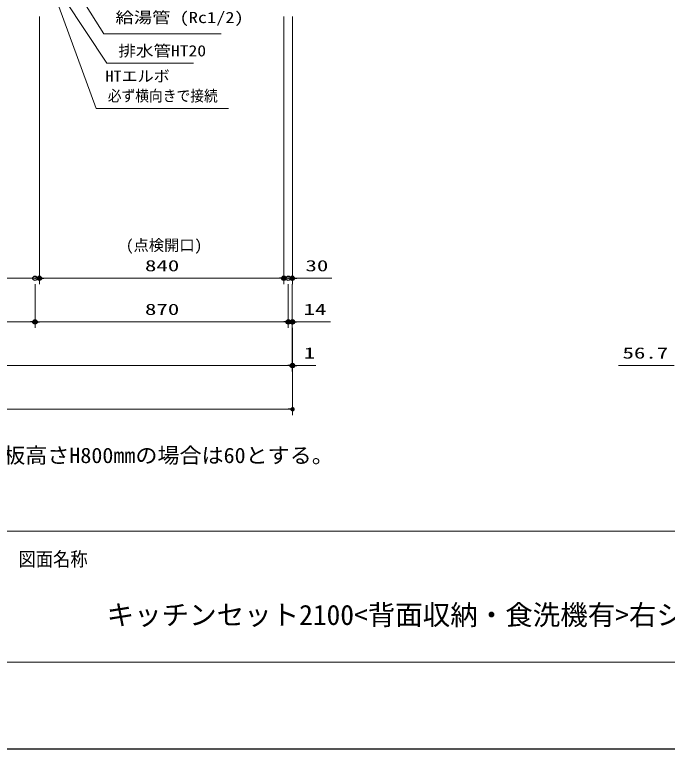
# Model space of a CAD drawing. Units: millimetres, scale not verified. Extents: x -9797 to 9797, y -4555 to 4555.
# Drawn here: x -6563 to -4321, y -4455 to -1930 of the extents above; entities that cross this region are included whole.
import ezdxf
from ezdxf.enums import TextEntityAlignment as Align

# ---------------------------------------------------------------- set-up
doc = ezdxf.new("R2010")
doc.units = ezdxf.units.MM
doc.header["$LTSCALE"] = 30
doc.header["$PDMODE"] = 32
doc.header["$PDSIZE"] = 15
for name, color, linetype, lineweight in [('0-0_0', 7, 'Continuous', 25), ('0-2_寸法ﾚｲﾔｰ', 30, 'Continuous', 13), ('0-3_DEFPOINTS', 7, 'Continuous', 25), ('0-5_図面枠', 3, 'Continuous', 15)]:
    doc.layers.add(name, color=color, linetype=linetype, lineweight=lineweight)
doc.styles.add('ＭＳ ゴシック', font='')
doc.styles.get('ＭＳ ゴシック').set_extended_font_data('MS Gothic')

# ---------------------------------------------------------------- blocks, each defined once
blk = doc.blocks.new('_DOT')
at = {"layer": '0-0_0', "color": 30}
blk.add_line((-15, 0), (-30, 0), dxfattribs=at)
for points in [[(0, 0), (-15, 0), (-14.88, 1.88)], [(0, 0), (-14.88, -1.88), (-15, 0)], [(0, 0), (-14.88, 1.88), (-14.53, 3.73)], [(0, 0), (-14.53, -3.73), (-14.88, -1.88)], [(0, 0), (-14.53, 3.73), (-13.95, 5.52)], [(0, 0), (-13.95, -5.52), (-14.53, -3.73)], [(0, 0), (-13.95, 5.52), (-13.14, 7.23)], [(0, 0), (-13.14, -7.23), (-13.95, -5.52)], [(0, 0), (-13.14, 7.23), (-12.14, 8.82)], [(0, 0), (-12.14, -8.82), (-13.14, -7.23)], [(0, 0), (-12.14, 8.82), (-10.93, 10.27)], [(0, 0), (-10.93, -10.27), (-12.14, -8.82)], [(0, 0), (-10.93, 10.27), (-9.56, 11.56)], [(0, 0), (-9.56, -11.56), (-10.93, -10.27)], [(0, 0), (-9.56, 11.56), (-8.04, 12.66)], [(0, 0), (-8.04, -12.66), (-9.56, -11.56)], [(0, 0), (-8.04, 12.66), (-6.39, 13.57)], [(0, 0), (-6.39, -13.57), (-8.04, -12.66)], [(0, 0), (-6.39, 13.57), (-4.64, 14.27)], [(0, 0), (-4.64, -14.27), (-6.39, -13.57)], [(0, 0), (-4.64, 14.27), (-2.81, 14.73)], [(0, 0), (-2.81, -14.73), (-4.64, -14.27)], [(0, 0), (-2.81, 14.73), (-0.94, 14.97)], [(0, 0), (-0.94, -14.97), (-2.81, -14.73)], [(0, 0), (-0.94, 14.97), (0.94, 14.97)], [(0, 0), (0.94, -14.97), (-0.94, -14.97)], [(0, 0), (0.94, 14.97), (2.81, 14.73)], [(0, 0), (2.81, 14.73), (4.64, 14.27)], [(0, 0), (4.64, 14.27), (6.39, 13.57)], [(0, 0), (6.39, 13.57), (8.04, 12.66)], [(0, 0), (8.04, 12.66), (9.56, 11.56)], [(0, 0), (9.56, 11.56), (10.93, 10.27)], [(0, 0), (10.93, 10.27), (12.14, 8.82)], [(0, 0), (12.14, 8.82), (13.14, 7.23)], [(0, 0), (13.14, 7.23), (13.95, 5.52)], [(0, 0), (13.95, 5.52), (14.53, 3.73)], [(0, 0), (14.53, 3.73), (14.88, 1.88)], [(0, 0), (14.88, 1.88), (15, 0)], [(0, 0), (2.81, -14.73), (0.94, -14.97)], [(0, 0), (4.64, -14.27), (2.81, -14.73)], [(0, 0), (6.39, -13.57), (4.64, -14.27)], [(0, 0), (8.04, -12.66), (6.39, -13.57)], [(0, 0), (9.56, -11.56), (8.04, -12.66)], [(0, 0), (10.93, -10.27), (9.56, -11.56)], [(0, 0), (12.14, -8.82), (10.93, -10.27)], [(0, 0), (13.14, -7.23), (12.14, -8.82)], [(0, 0), (13.95, -5.52), (13.14, -7.23)], [(0, 0), (14.53, -3.73), (13.95, -5.52)], [(0, 0), (14.88, -1.88), (14.53, -3.73)], [(0, 0), (15, 0), (14.88, -1.88)]]:
    blk.add_solid(points, dxfattribs=at)

msp = doc.modelspace()

# ---------------------------------------------------------------- linework, layer by layer
at = {"layer": '0-2_寸法ﾚｲﾔｰ'}
for p, q in [((-6478.51, -1935.93), (-6478.51, -2855.93)), ((-6478.51, -1935.93), (-6478.51, -2855.93)), ((-5638.51, -1935.93), (-5638.51, -2855.93)), ((-5638.51, -1935.93), (-5638.51, -2855.93)), ((-5608.51, -1935.93), (-5608.51, -2855.93)), ((-6493.51, -2835.93), (-6943.51, -2835.93)), ((-5653.51, -2835.93), (-6463.51, -2835.93)), ((-5653.51, -2835.93), (-5668.51, -2835.93)), ((-5608.51, -2835.93), (-5638.51, -2835.93)), ((-5608.51, -2835.93), (-5473.75, -2835.93)), ((-5593.51, -2835.93), (-5578.51, -2835.93)), ((-6493.51, -2855.93), (-6493.51, -3005.93)), ((-6493.51, -2855.93), (-6493.51, -3005.93)), ((-5623.51, -2855.93), (-5623.51, -3005.93)), ((-5623.51, -2855.93), (-5623.51, -3005.93)), ((-5609.51, -2855.93), (-5609.51, -3155.93)), ((-5609.51, -2855.93), (-5609.51, -3005.93)), ((-6508.51, -2985.93), (-6928.51, -2985.93)), ((-5638.51, -2985.93), (-6478.51, -2985.93)), ((-5638.51, -2985.93), (-5653.51, -2985.93)), ((-5609.51, -2985.93), (-5623.51, -2985.93)), ((-5609.51, -2985.93), (-5478.51, -2985.93)), ((-5594.51, -2985.93), (-5579.51, -2985.93)), ((-5609.51, -3005.93), (-5609.51, -3155.93)), ((-5608.51, -3005.93), (-5608.51, -3305.93)), ((-5608.51, -3005.93), (-5608.51, -3155.93)), ((-7692.51, -3135.93), (-5624.51, -3135.93)), ((-5624.51, -3135.93), (-5639.51, -3135.93)), ((-5609.51, -3135.93), (-5608.51, -3135.93)), ((-5608.51, -3135.93), (-5528.99, -3135.93)), ((-5593.51, -3135.93), (-5578.51, -3135.93)), ((-4297.23, -3135.93), (-4489.14, -3135.93)), ((-4312.23, -3135.93), (-4327.23, -3135.93)), ((-5623.51, -3285.93), (-7693.51, -3285.93))]:
    msp.add_line(p, q, dxfattribs=at)
for points in [[(-5828.29, -2252.04), (-6283.51, -2252.04), (-6440.93, -1819.43)], [(-5948.69, -2096.69), (-6246.43, -2096.69), (-6391.5, -1876.92)], [(-5854.24, -1995.93), (-6256.97, -1995.93), (-6331.12, -1876.63)]]:
    msp.add_lwpolyline(points, dxfattribs=at)
at = {"layer": '0-3_DEFPOINTS'}
msp.add_line((2902.77, -4455), (-9697.23, -4455), dxfattribs=at)
for p in [(-6493.51, -2835.93), (-6493.51, -2835.93), (-6478.51, -2835.93), (-5638.51, -2835.93), (-5623.51, -2835.93), (-5609.51, -2835.93), (-6493.51, -2985.93), (-5623.51, -2985.93), (-5609.51, -2985.93), (-5608.51, -2985.93), (-5608.51, -2985.93), (-5609.51, -3135.93), (-5608.51, -3135.93)]:
    msp.add_point(p, dxfattribs=at)
at = {"layer": '0-5_図面枠'}
msp.add_line((-9397.23, -3705), (2602.77, -3705), dxfattribs=at)
msp.add_lwpolyline([(-9397.23, -4155), (2602.77, -4155), (2602.77, 4155), (-9397.23, 4155)], close=True, dxfattribs=at)

# ---------------------------------------------------------------- block references
at = {"layer": '0-2_寸法ﾚｲﾔｰ', "xscale": 0.5, "yscale": 0.5}
for p in [(-6478.51, -2835.93), (-5638.51, -2835.93), (-5638.51, -2835.93), (-6493.51, -2985.93), (-5623.51, -2985.93), (-5623.51, -2985.93), (-5609.51, -3135.93), (-5609.51, -3135.93), (-5608.51, -3285.93)]:
    msp.add_blockref('_DOT', p, dxfattribs=at)
at = {"layer": '0-2_寸法ﾚｲﾔｰ', "xscale": 0.5, "yscale": 0.5, "rotation": 180}
for p in [(-6478.51, -2835.93), (-5608.51, -2835.93), (-6493.51, -2985.93), (-5609.51, -2985.93), (-5608.51, -3135.93)]:
    msp.add_blockref('_DOT', p, dxfattribs=at)

# ---------------------------------------------------------------- texts
at = {"layer": '0-0_0', "style": 'ＭＳ ゴシック', "width": 1.05}
msp.add_text('※1. 天板高さH800mmの場合は60とする。', height=52.92, dxfattribs=at).set_placement((-6867.82, -3486.96), align=Align.BOTTOM_LEFT)
at = {"layer": '0-2_寸法ﾚｲﾔｰ', "color": 7, "style": 'ＭＳ ゴシック'}
for s, height, width, p in [('給湯管 (Rc1/2)', 38.48, 1.2, (-6216.97, -1970)), ('排水管HT20', 38.48, 1.15, (-6207.2, -2084.53)), ('HTエルボ', 38.48, 1.05, (-6251.13, -2171.63)), ('必ず横向きで接続', 38.49, 0.9, (-6243.51, -2239.25))]:
    msp.add_text(s, height=height, dxfattribs=dict(at, width=width)).set_placement(p, align=Align.BOTTOM_LEFT)
at = {"layer": '0-2_寸法ﾚｲﾔｰ', "style": 'ＭＳ ゴシック'}
msp.add_text('(点検開口)', height=38.48, dxfattribs=at).set_placement((-6181.18, -2752.85), align=Align.BOTTOM_LEFT)
at = {"layer": '0-2_寸法ﾚｲﾔｰ', "style": 'ＭＳ ゴシック', "width": 1.5}
for s, p in [('840', (-6115.66, -2823.33)), ('30', (-5564.23, -2823.33)), ('870', (-6115.66, -2973.33)), ('14', (-5570.9, -2973.33)), ('1', (-5569.94, -3123.33)), ('56.7', (-4474.85, -3123.33))]:
    msp.add_text(s, height=38.49, dxfattribs=at).set_placement(p, align=Align.BOTTOM_LEFT)
at = {"layer": '0-5_図面枠', "style": 'ＭＳ ゴシック', "width": 0.9}
msp.add_text('図面名称', height=48.39, dxfattribs=at).set_placement((-6550.26, -3839.73), align=Align.BOTTOM_LEFT)
at = {"layer": '0-5_図面枠', "style": 'ＭＳ ゴシック'}
msp.add_text('キッチンセット2100<背面収納・食洗機有>右シンク\u3000設備図面 ', height=69.27, dxfattribs=at).set_placement((-6247.23, -4048.32), align=Align.BOTTOM_LEFT)

doc.saveas('drawing.dxf')
